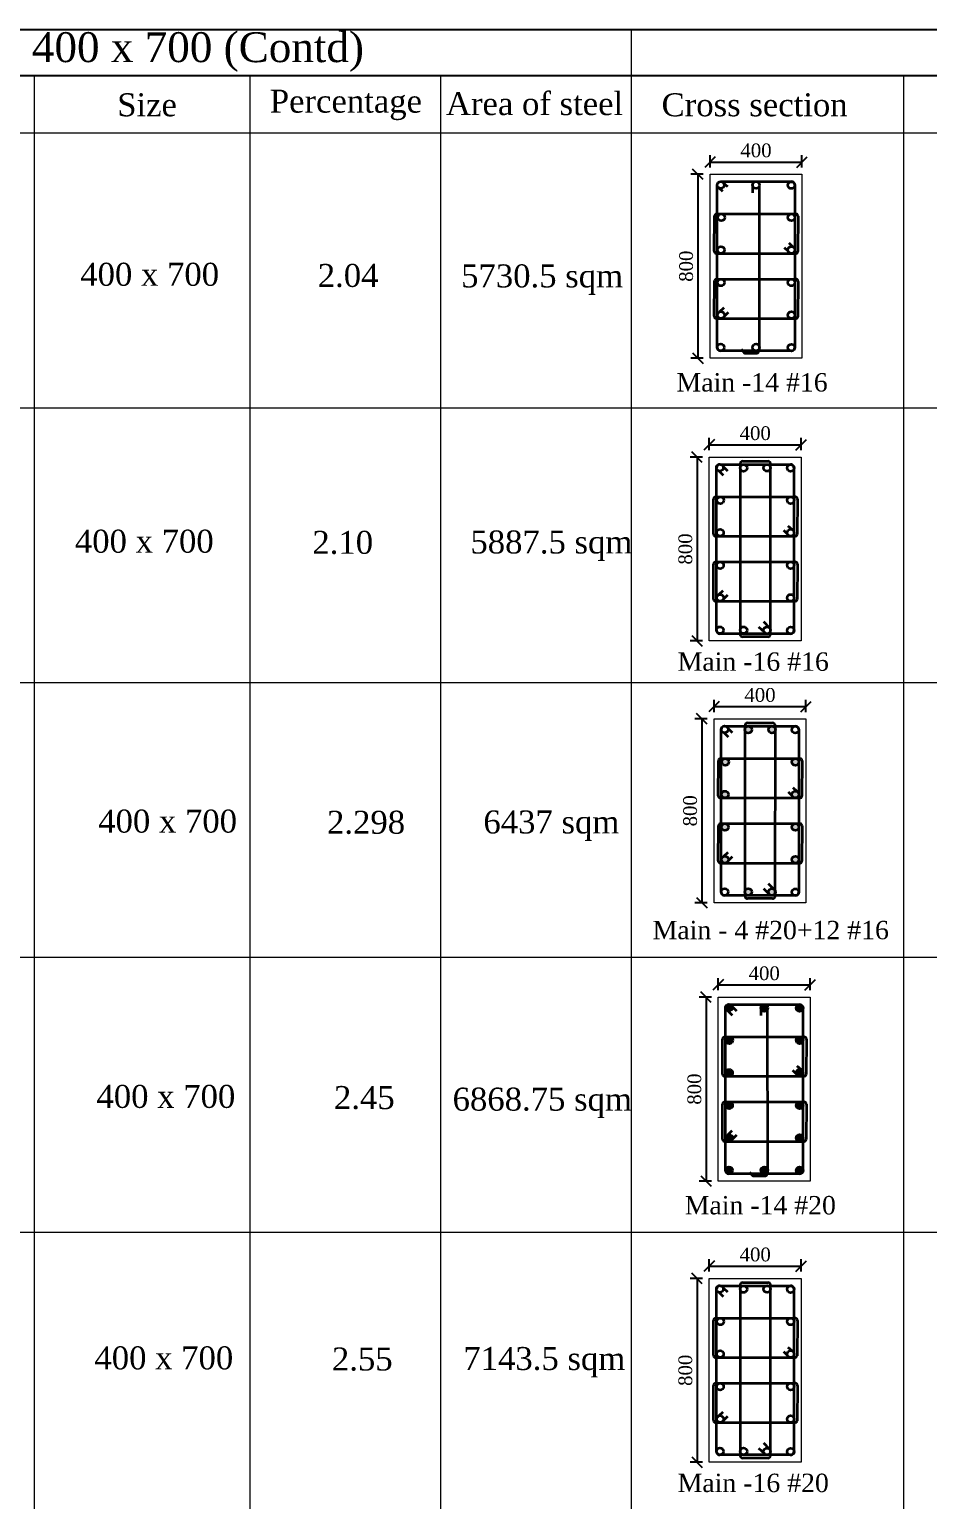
# Model space of a CAD drawing. Header units: millimetres. Extents: x -111267 to 10003021, y -40114 to 2142304.
# Drawn here: x 4428011 to 4447556, y 2110307 to 2142304 of the extents above; entities that cross this region are included whole.
import ezdxf

# ---------------------------------------------------------------- set-up
doc = ezdxf.new("R2010")
doc.units = ezdxf.units.MM
doc.header["$PDMODE"] = 2
doc.linetypes.add('DASHED2', pattern=[0.375, 0.25, -0.125])
doc.layers.add('5a.Hatch-TR-0', color=8, linetype='Continuous')
doc.layers.add('9.Title', color=7, linetype='Continuous')
for name, color, linetype, lineweight in [('6.Dim', 8, 'Continuous', 9), ('object line', 23, 'Continuous', 13), ('reinmt', 241, 'Continuous', 40), ('S-Beam', 4, 'DASHED2', 15), ('S-Dim', 8, 'Continuous', 5)]:
    doc.layers.add(name, color=color, linetype=linetype, lineweight=lineweight)
doc.styles.add('DRIQsmall', font='times.ttf', dxfattribs={"height": 0.2})
doc.styles.add('Times new roman', font='times.ttf', dxfattribs={"height": 300})
doc.dimstyles.new('Scale 20', dxfattribs={"dimscale": 0, "dimtxt": 250, "dimasz": 230, "dimexe": 150, "dimexo": 150, "dimgap": 100, "dimtad": 1, "dimtoh": 1, "dimdec": 0, "dimlfac": 0.2, "dimzin": 0, "dimdsep": 46, "dimtxsty": 'Times new roman', "dimblk": 'OBLIQUE', "dimcen": 0.09, "dimclrd": 256, "dimclrt": 3, "dimadec": 0, "dimazin": 0, "dimtfac": 1, "dimtdec": 0, "dimtofl": 0, "dimtmove": 0, "dimatfit": 3, "dimfxl": 150, "dimfxlon": 1, "dimtolj": 1, "dimtzin": 0, "dimarcsym": 0})

# ---------------------------------------------------------------- blocks, each defined once
blk = doc.blocks.new('_Oblique')
at = {"color": 0, "linetype": 'ByBlock', "lineweight": -2}
blk.add_line((-0.5, -0.5), (0.5, 0.5), dxfattribs=at)
blk = doc.blocks.new('*D774')
at = {"layer": 'Defpoints', "color": 0, "ltscale": 6, "transparency": 16777216}
for p in [(4445001, 2121508), (4443001, 2121241), (4445001, 2121241)]:
    blk.add_point(p, dxfattribs=at)
at = {"layer": 'S-Dim', "color": 0, "lineweight": -2, "ltscale": 6, "transparency": 16777216}
for p, q in [((4443001, 2121391), (4443001, 2121658)), ((4445001, 2121391), (4445001, 2121658))]:
    blk.add_line(p, q, dxfattribs=at)
at = {"layer": 'S-Dim', "lineweight": -2, "ltscale": 6, "transparency": 16777216}
blk.add_line((4443001, 2121508), (4445001, 2121508), dxfattribs=at)
at = {"layer": 'S-Dim', "lineweight": -2, "ltscale": 6, "transparency": 16777216, "xscale": 230, "yscale": 230, "zscale": 230, "rotation": 180}
blk.add_blockref('_Oblique', (4443001, 2121508), dxfattribs=at)
at = {"layer": 'S-Dim', "lineweight": -2, "ltscale": 6, "transparency": 16777216, "xscale": 230, "yscale": 230, "zscale": 230}
blk.add_blockref('_Oblique', (4445001, 2121508), dxfattribs=at)
at = {"layer": 'S-Dim', "color": 3, "ltscale": 6, "transparency": 16777216, "insert": (4444001, 2121760), "char_height": 300, "attachment_point": 5, "style": 'Times new roman'}
blk.add_mtext('\\A1;400', dxfattribs=at)
blk = doc.blocks.new('*D775')
at = {"layer": 'Defpoints', "color": 0, "ltscale": 6, "transparency": 16777216}
for p in [(4443001, 2121241), (4442735, 2117241), (4443001, 2117241)]:
    blk.add_point(p, dxfattribs=at)
at = {"layer": 'S-Dim', "color": 0, "lineweight": -2, "ltscale": 6, "transparency": 16777216}
for p, q in [((4442851, 2121241), (4442585, 2121241)), ((4442851, 2117241), (4442585, 2117241))]:
    blk.add_line(p, q, dxfattribs=at)
at = {"layer": 'S-Dim', "lineweight": -2, "ltscale": 6, "transparency": 16777216}
blk.add_line((4442735, 2121241), (4442735, 2117241), dxfattribs=at)
at = {"layer": 'S-Dim', "lineweight": -2, "ltscale": 6, "transparency": 16777216, "xscale": 230, "yscale": 230, "zscale": 230}
for p, rotation in [((4442735, 2121241), 90), ((4442735, 2117241), 270)]:
    blk.add_blockref('_Oblique', p, dxfattribs=dict(at, rotation=rotation))
at = {"layer": 'S-Dim', "color": 3, "ltscale": 6, "transparency": 16777216, "insert": (4442482, 2119241), "char_height": 300, "attachment_point": 5, "rotation": 90, "style": 'Times new roman'}
blk.add_mtext('\\A1;800', dxfattribs=at)
blk = doc.blocks.new('*D776')
at = {"layer": 'Defpoints', "color": 0, "ltscale": 6, "transparency": 16777216}
for p in [(4445001, 2121508), (4443001, 2121241), (4445001, 2121241)]:
    blk.add_point(p, dxfattribs=at)
at = {"layer": 'S-Dim', "color": 0, "lineweight": -2, "ltscale": 6, "transparency": 16777216}
for p, q in [((4443001, 2121391), (4443001, 2121658)), ((4445001, 2121391), (4445001, 2121658))]:
    blk.add_line(p, q, dxfattribs=at)
at = {"layer": 'S-Dim', "lineweight": -2, "ltscale": 6, "transparency": 16777216}
blk.add_line((4443001, 2121508), (4445001, 2121508), dxfattribs=at)
at = {"layer": 'S-Dim', "lineweight": -2, "ltscale": 6, "transparency": 16777216, "xscale": 230, "yscale": 230, "zscale": 230, "rotation": 180}
blk.add_blockref('_Oblique', (4443001, 2121508), dxfattribs=at)
at = {"layer": 'S-Dim', "lineweight": -2, "ltscale": 6, "transparency": 16777216, "xscale": 230, "yscale": 230, "zscale": 230}
blk.add_blockref('_Oblique', (4445001, 2121508), dxfattribs=at)
at = {"layer": 'S-Dim', "color": 3, "ltscale": 6, "transparency": 16777216, "insert": (4444001, 2121760), "char_height": 300, "attachment_point": 5, "style": 'Times new roman'}
blk.add_mtext('\\A1;400', dxfattribs=at)
blk = doc.blocks.new('*D796')
at = {"layer": 'Defpoints', "color": 0, "ltscale": 6, "transparency": 16777216}
for p in [(4442805, 2115121), (4442539, 2111121), (4442805, 2111121)]:
    blk.add_point(p, dxfattribs=at)
at = {"layer": 'S-Dim', "color": 0, "lineweight": -2, "ltscale": 6, "transparency": 16777216}
for p, q in [((4442655, 2115121), (4442389, 2115121)), ((4442655, 2111121), (4442389, 2111121))]:
    blk.add_line(p, q, dxfattribs=at)
at = {"layer": 'S-Dim', "lineweight": -2, "ltscale": 6, "transparency": 16777216}
blk.add_line((4442539, 2115121), (4442539, 2111121), dxfattribs=at)
at = {"layer": 'S-Dim', "lineweight": -2, "ltscale": 6, "transparency": 16777216, "xscale": 230, "yscale": 230, "zscale": 230}
for p, rotation in [((4442539, 2115121), 90), ((4442539, 2111121), 270)]:
    blk.add_blockref('_Oblique', p, dxfattribs=dict(at, rotation=rotation))
at = {"layer": 'S-Dim', "color": 3, "ltscale": 6, "transparency": 16777216, "insert": (4442286, 2113121), "char_height": 300, "attachment_point": 5, "rotation": 90, "style": 'Times new roman'}
blk.add_mtext('\\A1;800', dxfattribs=at)
blk = doc.blocks.new('*D797')
at = {"layer": 'Defpoints', "color": 0, "ltscale": 6, "transparency": 16777216}
for p in [(4444805, 2115388), (4442805, 2115121), (4444805, 2115121)]:
    blk.add_point(p, dxfattribs=at)
at = {"layer": 'S-Dim', "color": 0, "lineweight": -2, "ltscale": 6, "transparency": 16777216}
for p, q in [((4442805, 2115271), (4442805, 2115538)), ((4444805, 2115271), (4444805, 2115538))]:
    blk.add_line(p, q, dxfattribs=at)
at = {"layer": 'S-Dim', "lineweight": -2, "ltscale": 6, "transparency": 16777216}
blk.add_line((4442805, 2115388), (4444805, 2115388), dxfattribs=at)
at = {"layer": 'S-Dim', "lineweight": -2, "ltscale": 6, "transparency": 16777216, "xscale": 230, "yscale": 230, "zscale": 230, "rotation": 180}
blk.add_blockref('_Oblique', (4442805, 2115388), dxfattribs=at)
at = {"layer": 'S-Dim', "lineweight": -2, "ltscale": 6, "transparency": 16777216, "xscale": 230, "yscale": 230, "zscale": 230}
blk.add_blockref('_Oblique', (4444805, 2115388), dxfattribs=at)
at = {"layer": 'S-Dim', "color": 3, "ltscale": 6, "transparency": 16777216, "insert": (4443805, 2115640), "char_height": 300, "attachment_point": 5, "style": 'Times new roman'}
blk.add_mtext('\\A1;400', dxfattribs=at)
blk = doc.blocks.new('*D827')
at = {"layer": 'Defpoints', "color": 0, "ltscale": 6, "transparency": 16777216}
for p in [(4442805, 2132995), (4442539, 2128995), (4442805, 2128995)]:
    blk.add_point(p, dxfattribs=at)
at = {"layer": 'S-Dim', "color": 0, "lineweight": -2, "ltscale": 6, "transparency": 16777216}
for p, q in [((4442655, 2132995), (4442389, 2132995)), ((4442655, 2128995), (4442389, 2128995))]:
    blk.add_line(p, q, dxfattribs=at)
at = {"layer": 'S-Dim', "lineweight": -2, "ltscale": 6, "transparency": 16777216}
blk.add_line((4442539, 2132995), (4442539, 2128995), dxfattribs=at)
at = {"layer": 'S-Dim', "lineweight": -2, "ltscale": 6, "transparency": 16777216, "xscale": 230, "yscale": 230, "zscale": 230}
for p, rotation in [((4442539, 2132995), 90), ((4442539, 2128995), 270)]:
    blk.add_blockref('_Oblique', p, dxfattribs=dict(at, rotation=rotation))
at = {"layer": 'S-Dim', "color": 3, "ltscale": 6, "transparency": 16777216, "insert": (4442286, 2130995), "char_height": 300, "attachment_point": 5, "rotation": 90, "style": 'Times new roman'}
blk.add_mtext('\\A1;800', dxfattribs=at)
blk = doc.blocks.new('*D828')
at = {"layer": 'Defpoints', "color": 0, "ltscale": 6, "transparency": 16777216}
for p in [(4444805, 2133262), (4442805, 2132995), (4444805, 2132995)]:
    blk.add_point(p, dxfattribs=at)
at = {"layer": 'S-Dim', "color": 0, "lineweight": -2, "ltscale": 6, "transparency": 16777216}
for p, q in [((4442805, 2133145), (4442805, 2133412)), ((4444805, 2133145), (4444805, 2133412))]:
    blk.add_line(p, q, dxfattribs=at)
at = {"layer": 'S-Dim', "lineweight": -2, "ltscale": 6, "transparency": 16777216}
blk.add_line((4442805, 2133262), (4444805, 2133262), dxfattribs=at)
at = {"layer": 'S-Dim', "lineweight": -2, "ltscale": 6, "transparency": 16777216, "xscale": 230, "yscale": 230, "zscale": 230, "rotation": 180}
blk.add_blockref('_Oblique', (4442805, 2133262), dxfattribs=at)
at = {"layer": 'S-Dim', "lineweight": -2, "ltscale": 6, "transparency": 16777216, "xscale": 230, "yscale": 230, "zscale": 230}
blk.add_blockref('_Oblique', (4444805, 2133262), dxfattribs=at)
at = {"layer": 'S-Dim', "color": 3, "ltscale": 6, "transparency": 16777216, "insert": (4443805, 2133514), "char_height": 300, "attachment_point": 5, "style": 'Times new roman'}
blk.add_mtext('\\A1;400', dxfattribs=at)
blk = doc.blocks.new('*D857')
at = {"layer": 'Defpoints', "color": 0, "ltscale": 6, "transparency": 16777216}
for p in [(4444822, 2139417), (4442822, 2139150), (4444822, 2139150)]:
    blk.add_point(p, dxfattribs=at)
at = {"layer": 'S-Dim', "color": 0, "lineweight": -2, "ltscale": 6, "transparency": 16777216}
for p, q in [((4442822, 2139300), (4442822, 2139567)), ((4444822, 2139300), (4444822, 2139567))]:
    blk.add_line(p, q, dxfattribs=at)
at = {"layer": 'S-Dim', "lineweight": -2, "ltscale": 6, "transparency": 16777216}
blk.add_line((4442822, 2139417), (4444822, 2139417), dxfattribs=at)
at = {"layer": 'S-Dim', "lineweight": -2, "ltscale": 6, "transparency": 16777216, "xscale": 230, "yscale": 230, "zscale": 230, "rotation": 180}
blk.add_blockref('_Oblique', (4442822, 2139417), dxfattribs=at)
at = {"layer": 'S-Dim', "lineweight": -2, "ltscale": 6, "transparency": 16777216, "xscale": 230, "yscale": 230, "zscale": 230}
blk.add_blockref('_Oblique', (4444822, 2139417), dxfattribs=at)
at = {"layer": 'S-Dim', "color": 3, "ltscale": 6, "transparency": 16777216, "insert": (4443822, 2139669), "char_height": 300, "attachment_point": 5, "style": 'Times new roman'}
blk.add_mtext('\\A1;400', dxfattribs=at)
blk = doc.blocks.new('*D858')
at = {"layer": 'Defpoints', "color": 0, "ltscale": 6, "transparency": 16777216}
for p in [(4442822, 2139150), (4442555, 2135150), (4442822, 2135150)]:
    blk.add_point(p, dxfattribs=at)
at = {"layer": 'S-Dim', "color": 0, "lineweight": -2, "ltscale": 6, "transparency": 16777216}
for p, q in [((4442672, 2139150), (4442405, 2139150)), ((4442672, 2135150), (4442405, 2135150))]:
    blk.add_line(p, q, dxfattribs=at)
at = {"layer": 'S-Dim', "lineweight": -2, "ltscale": 6, "transparency": 16777216}
blk.add_line((4442555, 2139150), (4442555, 2135150), dxfattribs=at)
at = {"layer": 'S-Dim', "lineweight": -2, "ltscale": 6, "transparency": 16777216, "xscale": 230, "yscale": 230, "zscale": 230}
for p, rotation in [((4442555, 2139150), 90), ((4442555, 2135150), 270)]:
    blk.add_blockref('_Oblique', p, dxfattribs=dict(at, rotation=rotation))
at = {"layer": 'S-Dim', "color": 3, "ltscale": 6, "transparency": 16777216, "insert": (4442303, 2137150), "char_height": 300, "attachment_point": 5, "rotation": 90, "style": 'Times new roman'}
blk.add_mtext('\\A1;800', dxfattribs=at)
blk = doc.blocks.new('*D859')
at = {"layer": 'Defpoints', "color": 0, "ltscale": 6, "transparency": 16777216}
for p in [(4444822, 2139417), (4442822, 2139150), (4444822, 2139150)]:
    blk.add_point(p, dxfattribs=at)
at = {"layer": 'S-Dim', "color": 0, "lineweight": -2, "ltscale": 6, "transparency": 16777216}
for p, q in [((4442822, 2139300), (4442822, 2139567)), ((4444822, 2139300), (4444822, 2139567))]:
    blk.add_line(p, q, dxfattribs=at)
at = {"layer": 'S-Dim', "lineweight": -2, "ltscale": 6, "transparency": 16777216}
blk.add_line((4442822, 2139417), (4444822, 2139417), dxfattribs=at)
at = {"layer": 'S-Dim', "lineweight": -2, "ltscale": 6, "transparency": 16777216, "xscale": 230, "yscale": 230, "zscale": 230, "rotation": 180}
blk.add_blockref('_Oblique', (4442822, 2139417), dxfattribs=at)
at = {"layer": 'S-Dim', "lineweight": -2, "ltscale": 6, "transparency": 16777216, "xscale": 230, "yscale": 230, "zscale": 230}
blk.add_blockref('_Oblique', (4444822, 2139417), dxfattribs=at)
at = {"layer": 'S-Dim', "color": 3, "ltscale": 6, "transparency": 16777216, "insert": (4443822, 2139669), "char_height": 300, "attachment_point": 5, "style": 'Times new roman'}
blk.add_mtext('\\A1;400', dxfattribs=at)
blk = doc.blocks.new('*D860')
at = {"layer": 'Defpoints', "color": 0, "ltscale": 6, "transparency": 16777216}
for p in [(4442909, 2127298), (4442642, 2123298), (4442909, 2123298)]:
    blk.add_point(p, dxfattribs=at)
at = {"layer": 'S-Dim', "color": 0, "lineweight": -2, "ltscale": 6, "transparency": 16777216}
for p, q in [((4442759, 2127298), (4442492, 2127298)), ((4442759, 2123298), (4442492, 2123298))]:
    blk.add_line(p, q, dxfattribs=at)
at = {"layer": 'S-Dim', "lineweight": -2, "ltscale": 6, "transparency": 16777216}
blk.add_line((4442642, 2127298), (4442642, 2123298), dxfattribs=at)
at = {"layer": 'S-Dim', "lineweight": -2, "ltscale": 6, "transparency": 16777216, "xscale": 230, "yscale": 230, "zscale": 230}
for p, rotation in [((4442642, 2127298), 90), ((4442642, 2123298), 270)]:
    blk.add_blockref('_Oblique', p, dxfattribs=dict(at, rotation=rotation))
at = {"layer": 'S-Dim', "color": 3, "ltscale": 6, "transparency": 16777216, "insert": (4442390, 2125298), "char_height": 300, "attachment_point": 5, "rotation": 90, "style": 'Times new roman'}
blk.add_mtext('\\A1;800', dxfattribs=at)
blk = doc.blocks.new('*D861')
at = {"layer": 'Defpoints', "color": 0, "ltscale": 6, "transparency": 16777216}
for p in [(4444909, 2127565), (4442909, 2127298), (4444909, 2127298)]:
    blk.add_point(p, dxfattribs=at)
at = {"layer": 'S-Dim', "color": 0, "lineweight": -2, "ltscale": 6, "transparency": 16777216}
for p, q in [((4442909, 2127448), (4442909, 2127715)), ((4444909, 2127448), (4444909, 2127715))]:
    blk.add_line(p, q, dxfattribs=at)
at = {"layer": 'S-Dim', "lineweight": -2, "ltscale": 6, "transparency": 16777216}
blk.add_line((4442909, 2127565), (4444909, 2127565), dxfattribs=at)
at = {"layer": 'S-Dim', "lineweight": -2, "ltscale": 6, "transparency": 16777216, "xscale": 230, "yscale": 230, "zscale": 230, "rotation": 180}
blk.add_blockref('_Oblique', (4442909, 2127565), dxfattribs=at)
at = {"layer": 'S-Dim', "lineweight": -2, "ltscale": 6, "transparency": 16777216, "xscale": 230, "yscale": 230, "zscale": 230}
blk.add_blockref('_Oblique', (4444909, 2127565), dxfattribs=at)
at = {"layer": 'S-Dim', "color": 3, "ltscale": 6, "transparency": 16777216, "insert": (4443909, 2127817), "char_height": 300, "attachment_point": 5, "style": 'Times new roman'}
blk.add_mtext('\\A1;400', dxfattribs=at)

msp = doc.modelspace()

# ---------------------------------------------------------------- hatches: boundary and pattern name
at = {"layer": '5a.Hatch-TR-0', "linetype": 'Continuous'}
h = msp.add_hatch(color=8, dxfattribs=at)
h.dxf.hatch_style = 1
edge = h.paths.add_edge_path()
edge.add_arc((4443145.6, 2124235.8), 75.5, 0, 360)
edge = h.paths.add_edge_path()
edge.add_arc((4444679.7, 2124235.8), 75.5, 0, 360)
edge = h.paths.add_edge_path()
edge.add_arc((4444679.7, 2124944), 75.5, 0, 360)
edge = h.paths.add_edge_path()
edge.add_arc((4443145.6, 2124944), 75.5, 0, 360)
edge = h.paths.add_edge_path()
edge.add_arc((4443145.6, 2125652.3), 75.5, 0, 360)
edge = h.paths.add_edge_path()
edge.add_arc((4443152.1, 2126360.5), 75.5, 0, 360)
edge = h.paths.add_edge_path()
edge.add_arc((4444679.7, 2126360.5), 75.5, 0, 360)
edge = h.paths.add_edge_path()
edge.add_arc((4444167.6, 2127065.5), 75.5, 0, 360)
edge = h.paths.add_edge_path()
edge.add_arc((4443654.5, 2127063.7), 75.5, 0, 360)
edge = h.paths.add_edge_path()
edge.add_arc((4444167.6, 2123530.9), 75.5, 0, 360)
edge = h.paths.add_edge_path()
edge.add_arc((4443654.5, 2123532.7), 75.5, 0, 360)
edge = h.paths.add_edge_path()
edge.add_arc((4444679.7, 2125652.3), 75.5, 0, 360)
at = {"layer": '6.Dim', "linetype": 'Continuous'}
h = msp.add_hatch(color=8, dxfattribs=at)
h.dxf.hatch_style = 1
edge = h.paths.add_edge_path()
edge.add_arc((4443230.7, 2121011.7), 75.5, -180, 180, ccw=False)
h = msp.add_hatch(color=8, dxfattribs=at)
h.dxf.hatch_style = 1
edge = h.paths.add_edge_path()
edge.add_arc((4444001.3, 2121008.4), 75.5, -180, 180, ccw=False)
h = msp.add_hatch(color=8, dxfattribs=at)
h.dxf.hatch_style = 1
edge = h.paths.add_edge_path()
edge.add_arc((4444769.3, 2121005), 75.5, -180, 180, ccw=False)
h = msp.add_hatch(color=8, dxfattribs=at)
h.dxf.hatch_style = 1
edge = h.paths.add_edge_path()
edge.add_arc((4443244.2, 2120303.4), 75.5, 0, 360)
h = msp.add_hatch(color=8, dxfattribs=at)
h.dxf.hatch_style = 1
edge = h.paths.add_edge_path()
edge.add_arc((4443244.2, 2120303.4), 75.5, 0, 360)
h = msp.add_hatch(color=8, dxfattribs=at)
h.dxf.hatch_style = 1
edge = h.paths.add_edge_path()
edge.add_arc((4444771.8, 2120303.4), 75.5, 0, 360)
h = msp.add_hatch(color=8, dxfattribs=at)
h.dxf.hatch_style = 1
edge = h.paths.add_edge_path()
edge.add_arc((4444771.8, 2120303.4), 75.5, 0, 360)
h = msp.add_hatch(color=8, dxfattribs=at)
h.dxf.hatch_style = 1
edge = h.paths.add_edge_path()
edge.add_arc((4443237.7, 2119595.2), 75.5, 0, 360)
h = msp.add_hatch(color=8, dxfattribs=at)
h.dxf.hatch_style = 1
edge = h.paths.add_edge_path()
edge.add_arc((4443237.7, 2119595.2), 75.5, 0, 360)
h = msp.add_hatch(color=8, dxfattribs=at)
h.dxf.hatch_style = 1
edge = h.paths.add_edge_path()
edge.add_arc((4444771.8, 2119595.2), 75.5, 0, 360)
h = msp.add_hatch(color=8, dxfattribs=at)
h.dxf.hatch_style = 1
edge = h.paths.add_edge_path()
edge.add_arc((4444771.8, 2119595.2), 75.5, 0, 360)
h = msp.add_hatch(color=8, dxfattribs=at)
h.dxf.hatch_style = 1
edge = h.paths.add_edge_path()
edge.add_arc((4443237.7, 2118886.9), 75.5, 0, 360)
h = msp.add_hatch(color=8, dxfattribs=at)
h.dxf.hatch_style = 1
edge = h.paths.add_edge_path()
edge.add_arc((4443237.7, 2118886.9), 75.5, 0, 360)
h = msp.add_hatch(color=8, dxfattribs=at)
h.dxf.hatch_style = 1
edge = h.paths.add_edge_path()
edge.add_arc((4444771.8, 2118886.9), 75.5, 0, 360)
h = msp.add_hatch(color=8, dxfattribs=at)
h.dxf.hatch_style = 1
edge = h.paths.add_edge_path()
edge.add_arc((4444771.8, 2118886.9), 75.5, 0, 360)
h = msp.add_hatch(color=8, dxfattribs=at)
h.dxf.hatch_style = 1
edge = h.paths.add_edge_path()
edge.add_arc((4443237.7, 2118178.7), 75.5, 0, 360)
h = msp.add_hatch(color=8, dxfattribs=at)
h.dxf.hatch_style = 1
edge = h.paths.add_edge_path()
edge.add_arc((4443237.7, 2118178.7), 75.5, 0, 360)
h = msp.add_hatch(color=8, dxfattribs=at)
h.dxf.hatch_style = 1
edge = h.paths.add_edge_path()
edge.add_arc((4444771.8, 2118178.7), 75.5, 0, 360)
h = msp.add_hatch(color=8, dxfattribs=at)
h.dxf.hatch_style = 1
edge = h.paths.add_edge_path()
edge.add_arc((4444771.8, 2118178.7), 75.5, 0, 360)
h = msp.add_hatch(color=8, dxfattribs=at)
h.dxf.hatch_style = 1
edge = h.paths.add_edge_path()
edge.add_arc((4443232.4, 2117475.7), 75.5, -180, 180, ccw=False)
h = msp.add_hatch(color=8, dxfattribs=at)
h.dxf.hatch_style = 1
edge = h.paths.add_edge_path()
edge.add_arc((4444001.3, 2117473.8), 75.5, -180, 180, ccw=False)
h = msp.add_hatch(color=8, dxfattribs=at)
h.dxf.hatch_style = 1
edge = h.paths.add_edge_path()
edge.add_arc((4444771.8, 2117470.5), 75.5, -180, 180, ccw=False)

# ---------------------------------------------------------------- linework, layer by layer
at = {"layer": '9.Title'}
for p, q in [((4403280.1, 2142303.8, -198769.9), (4497836.1, 2142303.8, -198769.9)), ((4403280.1, 2141303.8, -198769.9), (4497836.1, 2141303.8, -198769.9))]:
    msp.add_line(p, q, dxfattribs=at)
at = {"layer": 'object line', "elevation": 198769.9}
for points in [[(4442822.1, 2139149.9), (4444822.1, 2139149.9), (4444822.1, 2135149.9), (4442822.1, 2135149.9)], [(4442822.1, 2139149.9), (4444822.1, 2139149.9), (4444822.1, 2135149.9), (4442822.1, 2135149.9)], [(4442805.4, 2132994.9), (4444805.4, 2132994.9), (4444805.4, 2128994.9), (4442805.4, 2128994.9)], [(4442909.1, 2127298.2), (4444909.1, 2127298.2), (4444909.1, 2123298.2), (4442909.1, 2123298.2)], [(4443001.3, 2121241.1), (4445001.3, 2121241.1), (4445001.3, 2117241.1), (4443001.3, 2117241.1)], [(4443001.3, 2121241.1), (4445001.3, 2121241.1), (4445001.3, 2117241.1), (4443001.3, 2117241.1)], [(4442805.4, 2115121), (4444805.4, 2115121), (4444805.4, 2111121), (4442805.4, 2111121)]]:
    msp.add_lwpolyline(points, close=True, dxfattribs=at)
at = {"layer": 'reinmt', "linetype": 'Continuous', "lineweight": 35}
for p, q in [((4443051.6, 2138991.8, 198769.9), (4444592.7, 2138991.8, 198769.9)), ((4443051.6, 2138991.8, 198769.9), (4444592.7, 2138991.8, 198769.9)), ((4443111.1, 2138967.6, 198769.9), (4443199.4, 2138884.6, 198769.9)), ((4442980.2, 2135379.2, 198769.9), (4442980.2, 2138920.4, 198769.9)), ((4442980.2, 2135379.2, 198769.9), (4442980.2, 2138920.4, 198769.9)), ((4443002.4, 2138862.8, 198769.9), (4443090.7, 2138779.7, 198769.9)), ((4443746.7, 2138921.1, 198769.9), (4443746.3, 2138749.8, 198769.9)), ((4443746.7, 2138921.1, 198769.9), (4443746.3, 2138749.8, 198769.9)), ((4444664.1, 2138920.4, 198769.9), (4444664.1, 2135379.2, 198769.9)), ((4444664.1, 2138920.4, 198769.9), (4444664.1, 2135379.2, 198769.9)), ((4442911.2, 2137478.6, 198769.9), (4442916.4, 2138237.5, 198769.9)), ((4442911.2, 2137478.6, 198769.9), (4442916.4, 2138237.5, 198769.9)), ((4442966.4, 2138287.5, 198769.9), (4444689, 2138287.5, 198769.9)), ((4442966.4, 2138287.5, 198769.9), (4444689, 2138287.5, 198769.9)), ((4444739, 2138237.3, 198769.9), (4444733.7, 2137468.1, 198769.9)), ((4442961.2, 2137428.4, 198769.9), (4444683.8, 2137428.4, 198769.9)), ((4442961.2, 2137428.4, 198769.9), (4444693.7, 2137428.4, 198769.9)), ((4444434.6, 2137560.5, 198769.9), (4444522.7, 2137474.2, 198769.9)), ((4444534.3, 2137657.1, 198769.9), (4444622.7, 2137574.1, 198769.9)), ((4442911.2, 2136062.1, 198769.9), (4442916.4, 2136821, 198769.9)), ((4442911.2, 2136062.1, 198769.9), (4442916.4, 2136821, 198769.9)), ((4442966.4, 2136871, 198769.9), (4444689, 2136871, 198769.9)), ((4442966.4, 2136871, 198769.9), (4444689, 2136871, 198769.9)), ((4444739, 2136820.8, 198769.9), (4444733.7, 2136051.7, 198769.9)), ((4443118.7, 2136241, 198769.9), (4443030.3, 2136158.1, 198769.9)), ((4443218.4, 2136144.3, 198769.9), (4443130.2, 2136058.1, 198769.9)), ((4442961.2, 2136011.9, 198769.9), (4444683.8, 2136011.9, 198769.9)), ((4442961.2, 2136011.9, 198769.9), (4444693.7, 2136011.9, 198769.9)), ((4444592.7, 2135307.9, 198769.9), (4443051.6, 2135307.9, 198769.9)), ((4444592.7, 2135307.9, 198769.9), (4443051.6, 2135307.9, 198769.9)), ((4443535.2, 2132905.7, 198769.9), (4444078.9, 2132905.7, 198769.9)), ((4442963.4, 2129224.3, 198769.9), (4442963.4, 2132765.5, 198769.9)), ((4443022, 2132689.2, 198769.9), (4443110.2, 2132602.9, 198769.9)), ((4443034.8, 2132836.9, 198769.9), (4444576, 2132836.9, 198769.9)), ((4443113.3, 2132782.4, 198769.9), (4443201.6, 2132699.4, 198769.9)), ((4443475.2, 2132845.7, 198769.9), (4443475.5, 2129144.1, 198769.9)), ((4444137.7, 2129144.1, 198769.9), (4444138.9, 2132845.7, 198769.9)), ((4444647.3, 2132765.5, 198769.9), (4444647.3, 2129224.3, 198769.9)), ((4442894.5, 2131323.7, 198769.9), (4442899.7, 2132082.6, 198769.9)), ((4442894.5, 2131323.7, 198769.9), (4442899.7, 2132082.6, 198769.9)), ((4442949.7, 2132132.6, 198769.9), (4444672.2, 2132132.6, 198769.9)), ((4444722.2, 2132082.4, 198769.9), (4444717, 2131313.2, 198769.9)), ((4444417.8, 2131405.6, 198769.9), (4444506, 2131319.3, 198769.9)), ((4444517.6, 2131502.2, 198769.9), (4444605.9, 2131419.2, 198769.9)), ((4442944.5, 2131273.5, 198769.9), (4444677, 2131273.5, 198769.9)), ((4442894.5, 2129907.2, 198769.9), (4442899.7, 2130666.1, 198769.9)), ((4442894.5, 2129907.2, 198769.9), (4442899.7, 2130666.1, 198769.9)), ((4442949.7, 2130716.1, 198769.9), (4444672.2, 2130716.1, 198769.9)), ((4442949.7, 2130716.1, 198769.9), (4444672.2, 2130716.1, 198769.9)), ((4444722.2, 2130665.9, 198769.9), (4444717, 2129896.7, 198769.9)), ((4443102, 2130086.1, 198769.9), (4443013.6, 2130003.2, 198769.9)), ((4442944.5, 2129857, 198769.9), (4444667.1, 2129857, 198769.9)), ((4442944.5, 2129857, 198769.9), (4444677, 2129857, 198769.9)), ((4443201.7, 2129989.4, 198769.9), (4443113.5, 2129903.2, 198769.9)), ((4443982.8, 2129414.4, 198769.9), (4444108.3, 2129288.7, 198769.9)), ((4444576, 2129152.9, 198769.9), (4443034.8, 2129152.9, 198769.9)), ((4444077.7, 2129084.1, 198769.9), (4443535.5, 2129084.1, 198769.9)), ((4443878.9, 2129304.2, 198769.9), (4444003.6, 2129182.2, 198769.9)), ((4443138.6, 2127140.1, 198769.9), (4444679.7, 2127140.1, 198769.9)), ((4443579, 2127149, 198769.9), (4443579.2, 2123447.4, 198769.9)), ((4443639, 2127209, 198769.9), (4444182.7, 2127209, 198769.9)), ((4444241.5, 2123447.3, 198769.9), (4444242.7, 2127149, 198769.9)), ((4443067.2, 2123527.6, 198769.9), (4443067.2, 2127068.8, 198769.9)), ((4443125.8, 2126992.4, 198769.9), (4443213.9, 2126906.2, 198769.9)), ((4443217, 2127085.6, 198769.9), (4443305.3, 2127002.6, 198769.9)), ((4444751.1, 2127068.8, 198769.9), (4444751.1, 2123527.6, 198769.9)), ((4442998.2, 2125627, 198769.9), (4443003.4, 2126385.8, 198769.9)), ((4442998.2, 2125627, 198769.9), (4443003.4, 2126385.8, 198769.9)), ((4443053.4, 2126435.8, 198769.9), (4444776, 2126435.8, 198769.9)), ((4443053.4, 2126435.8, 198769.9), (4444776, 2126435.8, 198769.9)), ((4444826, 2126385.6, 198769.9), (4444820.7, 2125616.5, 198769.9)), ((4443048.2, 2125576.7, 198769.9), (4444770.8, 2125576.7, 198769.9)), ((4443048.2, 2125576.7, 198769.9), (4444780.7, 2125576.7, 198769.9)), ((4444521.6, 2125708.8, 198769.9), (4444609.7, 2125622.6, 198769.9)), ((4444621.3, 2125805.5, 198769.9), (4444709.7, 2125722.4, 198769.9)), ((4442998.2, 2124210.5, 198769.9), (4443003.4, 2124969.4, 198769.9)), ((4442998.2, 2124210.5, 198769.9), (4443003.4, 2124969.4, 198769.9)), ((4443053.4, 2125019.4, 198769.9), (4444776, 2125019.4, 198769.9)), ((4443053.4, 2125019.4, 198769.9), (4444776, 2125019.4, 198769.9)), ((4444826, 2124969.2, 198769.9), (4444820.7, 2124200, 198769.9)), ((4443205.7, 2124389.4, 198769.9), (4443117.3, 2124306.4, 198769.9)), ((4443305.4, 2124292.7, 198769.9), (4443217.2, 2124206.5, 198769.9)), ((4443048.2, 2124160.3, 198769.9), (4444770.8, 2124160.3, 198769.9)), ((4443048.2, 2124160.3, 198769.9), (4444780.7, 2124160.3, 198769.9)), ((4443982.6, 2123607.5, 198769.9), (4444107.3, 2123485.4, 198769.9)), ((4444086.5, 2123717.7, 198769.9), (4444212.1, 2123592, 198769.9)), ((4444679.7, 2123456.2, 198769.9), (4443138.6, 2123456.2, 198769.9)), ((4444181.5, 2123387.4, 198769.9), (4443639.2, 2123387.4, 198769.9)), ((4443230.7, 2121083, 198769.9), (4444771.8, 2121083, 198769.9)), ((4443230.7, 2121083, 198769.9), (4444771.8, 2121083, 198769.9)), ((4443159.3, 2117470.5, 198769.9), (4443159.3, 2121011.7, 198769.9)), ((4443159.3, 2117470.5, 198769.9), (4443159.3, 2121011.7, 198769.9)), ((4443217.9, 2120935.3, 198769.9), (4443306, 2120849, 198769.9)), ((4443217.9, 2120935.3, 198769.9), (4443306, 2120849, 198769.9)), ((4443309.1, 2121028.5, 198769.9), (4443397.5, 2120945.5, 198769.9)), ((4443309.1, 2121028.5, 198769.9), (4443397.5, 2120945.5, 198769.9)), ((4443925.8, 2121012.3, 198769.9), (4443925.4, 2120841, 198769.9)), ((4443925.8, 2121012.3, 198769.9), (4443925.4, 2120841, 198769.9)), ((4444843.2, 2121011.7, 198769.9), (4444843.2, 2117470.5, 198769.9)), ((4444843.2, 2121011.7, 198769.9), (4444843.2, 2117470.5, 198769.9)), ((4443090.4, 2119569.8, 198769.9), (4443095.5, 2120328.7, 198769.9)), ((4443090.4, 2119569.8, 198769.9), (4443095.5, 2120328.7, 198769.9)), ((4443145.5, 2120378.7, 198769.9), (4444868.1, 2120378.7, 198769.9)), ((4443145.5, 2120378.7, 198769.9), (4444868.1, 2120378.7, 198769.9)), ((4444918.1, 2120328.5, 198769.9), (4444912.9, 2119559.4, 198769.9)), ((4443140.4, 2119519.6, 198769.9), (4444862.9, 2119519.6, 198769.9)), ((4443140.4, 2119519.6, 198769.9), (4444872.9, 2119519.6, 198769.9)), ((4444613.7, 2119651.7, 198769.9), (4444701.8, 2119565.5, 198769.9)), ((4444713.5, 2119748.4, 198769.9), (4444801.8, 2119665.3, 198769.9)), ((4443090.4, 2118153.4, 198769.9), (4443095.5, 2118912.3, 198769.9)), ((4443090.4, 2118153.4, 198769.9), (4443095.5, 2118912.3, 198769.9)), ((4443145.5, 2118962.3, 198769.9), (4444868.1, 2118962.3, 198769.9)), ((4443145.5, 2118962.3, 198769.9), (4444868.1, 2118962.3, 198769.9)), ((4444918.1, 2118912, 198769.9), (4444912.9, 2118142.9, 198769.9)), ((4443297.9, 2118332.3, 198769.9), (4443209.5, 2118249.3, 198769.9)), ((4443397.5, 2118235.6, 198769.9), (4443309.3, 2118149.4, 198769.9)), ((4443140.4, 2118103.2, 198769.9), (4444862.9, 2118103.2, 198769.9)), ((4443140.4, 2118103.2, 198769.9), (4444872.9, 2118103.2, 198769.9)), ((4444771.8, 2117399.1, 198769.9), (4443230.7, 2117399.1, 198769.9)), ((4444771.8, 2117399.1, 198769.9), (4443230.7, 2117399.1, 198769.9)), ((4443475.2, 2114971.7, 198769.9), (4443475.5, 2111270.1, 198769.9)), ((4443535.2, 2115031.7, 198769.9), (4444078.9, 2115031.7, 198769.9)), ((4444137.7, 2111270.1, 198769.9), (4444138.9, 2114971.7, 198769.9)), ((4442963.4, 2111350.3, 198769.9), (4442963.4, 2114891.5, 198769.9)), ((4443022, 2114815.2, 198769.9), (4443110.2, 2114728.9, 198769.9)), ((4443034.8, 2114962.9, 198769.9), (4444576, 2114962.9, 198769.9)), ((4443113.3, 2114908.4, 198769.9), (4443201.6, 2114825.4, 198769.9)), ((4444647.3, 2114891.5, 198769.9), (4444647.3, 2111350.3, 198769.9)), ((4442894.5, 2113449.7, 198769.9), (4442899.7, 2114208.6, 198769.9)), ((4442894.5, 2113449.7, 198769.9), (4442899.7, 2114208.6, 198769.9)), ((4442949.7, 2114258.6, 198769.9), (4444672.2, 2114258.6, 198769.9)), ((4444722.2, 2114208.4, 198769.9), (4444717, 2113439.2, 198769.9)), ((4442944.5, 2113399.5, 198769.9), (4444677, 2113399.5, 198769.9)), ((4444417.8, 2113531.6, 198769.9), (4444506, 2113445.3, 198769.9)), ((4444517.6, 2113628.3, 198769.9), (4444605.9, 2113545.2, 198769.9)), ((4442894.5, 2112033.2, 198769.9), (4442899.7, 2112792.1, 198769.9)), ((4442894.5, 2112033.2, 198769.9), (4442899.7, 2112792.1, 198769.9)), ((4442949.7, 2112842.1, 198769.9), (4444672.2, 2112842.1, 198769.9)), ((4442949.7, 2112842.1, 198769.9), (4444672.2, 2112842.1, 198769.9)), ((4444722.2, 2112791.9, 198769.9), (4444717, 2112022.8, 198769.9)), ((4443102, 2112212.2, 198769.9), (4443013.6, 2112129.2, 198769.9)), ((4443201.7, 2112115.5, 198769.9), (4443113.5, 2112029.3, 198769.9)), ((4442944.5, 2111983, 198769.9), (4444667.1, 2111983, 198769.9)), ((4442944.5, 2111983, 198769.9), (4444677, 2111983, 198769.9)), ((4443982.8, 2111540.4, 198769.9), (4444108.3, 2111414.7, 198769.9)), ((4444576, 2111279, 198769.9), (4443034.8, 2111279, 198769.9)), ((4444077.7, 2111210.1, 198769.9), (4443535.5, 2111210.1, 198769.9)), ((4443878.9, 2111430.2, 198769.9), (4444003.6, 2111308.2, 198769.9))]:
    msp.add_line(p, q, dxfattribs=at)
at = {"layer": 'reinmt', "linetype": 'Continuous', "lineweight": 35, "elevation": 198769.9}
for points in [[(4443500.9, 2135342.6), (4443574.6, 2135261), (4443837.2, 2135261, 0.4142858), (4443897.2, 2135321.1), (4443896.3, 2138903)], [(4443680, 2117433.8), (4443753.8, 2117352.3), (4444016.3, 2117352.3, 0.4142858), (4444076.3, 2117412.3), (4444075.5, 2120994.2)]]:
    msp.add_lwpolyline(points, format="xyb", dxfattribs=at)
at = {"layer": 'reinmt', "linetype": 'Continuous', "lineweight": 35}
for centre in [(4443055.7, 2138916.3, 198769.9), (4443822.1, 2138917.1, 198769.9), (4443822.1, 2138917.1, 198769.9), (4444590.2, 2138913.8, 198769.9), (4444590.2, 2138913.8, 198769.9), (4443065.1, 2138212.2, 198769.9), (4443065.1, 2138212.2, 198769.9), (4444592.7, 2138212.2, 198769.9), (4444592.7, 2138212.2, 198769.9), (4443058.6, 2137503.9, 198769.9), (4443058.6, 2137503.9, 198769.9), (4444592.7, 2137503.9, 198769.9), (4444592.7, 2137503.9, 198769.9), (4443058.6, 2136795.7, 198769.9), (4443058.6, 2136795.7, 198769.9), (4444592.7, 2136795.7, 198769.9), (4444592.7, 2136795.7, 198769.9), (4443058.6, 2136087.5, 198769.9), (4443058.6, 2136087.5, 198769.9), (4444592.7, 2136087.5, 198769.9), (4444592.7, 2136087.5, 198769.9), (4443053.3, 2135384.5, 198769.9), (4443053.3, 2135384.5, 198769.9), (4443822.1, 2135382.6, 198769.9), (4443822.1, 2135382.6, 198769.9), (4444592.7, 2135379.2, 198769.9), (4444592.7, 2135379.2, 198769.9), (4443034.8, 2132765.5, 198769.9), (4443550.7, 2132760.5, 198769.9), (4444063.9, 2132762.2, 198769.9), (4444573.4, 2132758.9, 198769.9), (4443048.4, 2132057.3, 198769.9), (4444576, 2132057.3, 198769.9), (4443041.9, 2131349, 198769.9), (4444576, 2131349, 198769.9), (4443041.9, 2130640.8, 198769.9), (4444576, 2130640.8, 198769.9), (4443041.9, 2129932.5, 198769.9), (4444576, 2129932.5, 198769.9), (4443036.5, 2129229.6, 198769.9), (4443550.7, 2129229.4, 198769.9), (4444063.9, 2129227.6, 198769.9), (4444576, 2129224.3, 198769.9), (4443138.6, 2127068.8, 198769.9), (4443654.5, 2127063.7, 198769.9), (4444167.6, 2127065.5, 198769.9), (4444677.2, 2127062.1, 198769.9), (4443152.1, 2126360.5, 198769.9), (4444679.7, 2126360.5, 198769.9), (4443145.6, 2125652.3, 198769.9), (4444679.7, 2125652.3, 198769.9), (4443145.6, 2124944, 198769.9), (4444679.7, 2124944, 198769.9), (4443145.6, 2124235.8, 198769.9), (4444679.7, 2124235.8, 198769.9), (4443140.3, 2123532.9, 198769.9), (4443654.5, 2123532.7, 198769.9), (4444167.6, 2123530.9, 198769.9), (4444679.7, 2123527.6, 198769.9), (4443230.7, 2121011.7, 198769.9), (4443230.7, 2121011.7, 198769.9), (4444001.3, 2121008.4, 198769.9), (4444001.3, 2121008.4, 198769.9), (4444769.3, 2121005, 198769.9), (4444769.3, 2121005, 198769.9), (4443244.2, 2120303.4, 198769.9), (4443244.2, 2120303.4, 198769.9), (4444771.8, 2120303.4, 198769.9), (4444771.8, 2120303.4, 198769.9), (4443237.7, 2119595.2, 198769.9), (4443237.7, 2119595.2, 198769.9), (4444771.8, 2119595.2, 198769.9), (4444771.8, 2119595.2, 198769.9), (4443237.7, 2118886.9, 198769.9), (4443237.7, 2118886.9, 198769.9), (4444771.8, 2118886.9, 198769.9), (4444771.8, 2118886.9, 198769.9), (4443237.7, 2118178.7, 198769.9), (4443237.7, 2118178.7, 198769.9), (4444771.8, 2118178.7, 198769.9), (4444771.8, 2118178.7, 198769.9), (4443232.4, 2117475.7, 198769.9), (4443232.4, 2117475.7, 198769.9), (4444001.3, 2117473.8, 198769.9), (4444001.3, 2117473.8, 198769.9), (4444771.8, 2117470.5, 198769.9), (4444771.8, 2117470.5, 198769.9), (4443034.8, 2114891.5, 198769.9), (4443550.7, 2114886.5, 198769.9), (4444063.9, 2114888.3, 198769.9), (4444573.4, 2114884.9, 198769.9), (4443048.4, 2114183.3, 198769.9), (4444576, 2114183.3, 198769.9), (4443041.9, 2113475.1, 198769.9), (4444576, 2113475.1, 198769.9), (4443041.9, 2112766.8, 198769.9), (4444576, 2112766.8, 198769.9), (4443041.9, 2112058.6, 198769.9), (4444576, 2112058.6, 198769.9), (4443036.5, 2111355.6, 198769.9), (4443550.7, 2111355.4, 198769.9), (4444063.9, 2111353.7, 198769.9), (4444576, 2111350.3, 198769.9)]:
    msp.add_circle(centre, 75.5, dxfattribs=at)
for centre, radius, start, end in [((4444592.7, 2138920.4, 198769.9), 71.4, 360, 90), ((4444592.7, 2138920.4, 198769.9), 71.4, 360, 90), ((4442966.2, 2138237.5, 198769.9), 50, 90, 180), ((4444689, 2138237.5, 198769.9), 50, 359.75852, 90), ((4442961.2, 2137478.4, 198769.9), 50, 179.75852, 270), ((4444693.7, 2137468.4, 198769.9), 40, 270, 359.60907), ((4442966.2, 2136821, 198769.9), 50, 90, 180), ((4444689, 2136821, 198769.9), 50, 359.75852, 90), ((4442961.2, 2136061.9, 198769.9), 50, 179.75852, 270), ((4444693.7, 2136051.9, 198769.9), 40, 270, 359.60907), ((4443051.6, 2135379.2, 198769.9), 71.4, 180, 270), ((4443051.6, 2135379.2, 198769.9), 71.4, 180, 270), ((4444592.7, 2135379.2, 198769.9), 71.4, 270, 0), ((4444592.7, 2135379.2, 198769.9), 71.4, 270, 0), ((4443535.2, 2132845.7, 198769.9), 60, 90, 180.00317), ((4444078.9, 2132845.7, 198769.9), 60, 359.98155, 90), ((4443034.8, 2132765.5, 198769.9), 71.4, 90, 180), ((4444576, 2132765.5, 198769.9), 71.4, 360, 90), ((4442949.4, 2132082.6, 198769.9), 50, 90, 180), ((4444672.2, 2132082.6, 198769.9), 50, 359.75852, 90), ((4442944.5, 2131323.5, 198769.9), 50, 179.75852, 270), ((4444677, 2131313.5, 198769.9), 40, 270, 359.60907), ((4442949.4, 2130666.1, 198769.9), 50, 90, 180), ((4444672.2, 2130666.1, 198769.9), 50, 359.75852, 90), ((4442944.5, 2129907, 198769.9), 50, 179.75852, 270), ((4444677, 2129897, 198769.9), 40, 270, 359.60907), ((4443034.8, 2129224.3, 198769.9), 71.4, 180, 270), ((4443535.5, 2129144.1, 198769.9), 60, 180.00317, 270), ((4444077.7, 2129144.1, 198769.9), 60, 270, 359.98155), ((4444576, 2129224.3, 198769.9), 71.4, 270, 0), ((4443138.6, 2127068.8, 198769.9), 71.4, 90, 180), ((4443639, 2127149, 198769.9), 60, 90, 180.00317), ((4444182.7, 2127149, 198769.9), 60, 359.98155, 90), ((4444679.7, 2127068.8, 198769.9), 71.4, 360, 90), ((4443053.2, 2126385.8, 198769.9), 50, 90, 180), ((4444776, 2126385.8, 198769.9), 50, 359.75852, 90), ((4443048.2, 2125626.7, 198769.9), 50, 179.75852, 270), ((4444780.7, 2125616.7, 198769.9), 40, 270, 359.60907), ((4443053.2, 2124969.4, 198769.9), 50, 90, 180), ((4444776, 2124969.4, 198769.9), 50, 359.75852, 90), ((4443048.2, 2124210.3, 198769.9), 50, 179.75852, 270), ((4444780.7, 2124200.3, 198769.9), 40, 270, 359.60907), ((4443138.6, 2123527.6, 198769.9), 71.4, 180, 270), ((4443639.2, 2123447.4, 198769.9), 60, 180.00317, 270), ((4444181.5, 2123447.4, 198769.9), 60, 270, 359.98155), ((4444679.7, 2123527.6, 198769.9), 71.4, 270, 0), ((4443230.7, 2121011.7, 198769.9), 71.4, 90, 180), ((4443230.7, 2121011.7, 198769.9), 71.4, 90, 180), ((4444771.8, 2121011.7, 198769.9), 71.4, 360, 90), ((4444771.8, 2121011.7, 198769.9), 71.4, 360, 90), ((4443145.3, 2120328.7, 198769.9), 50, 90, 180), ((4444868.1, 2120328.7, 198769.9), 50, 359.75852, 90), ((4443140.4, 2119569.6, 198769.9), 50, 179.75852, 270), ((4444872.9, 2119559.6, 198769.9), 40, 270, 359.60907), ((4443145.3, 2118912.3, 198769.9), 50, 90, 180), ((4444868.1, 2118912.3, 198769.9), 50, 359.75852, 90), ((4443140.4, 2118153.2, 198769.9), 50, 179.75852, 270), ((4444872.9, 2118143.2, 198769.9), 40, 270, 359.60907), ((4443230.7, 2117470.5, 198769.9), 71.4, 180, 270), ((4443230.7, 2117470.5, 198769.9), 71.4, 180, 270), ((4444771.8, 2117470.5, 198769.9), 71.4, 270, 0), ((4444771.8, 2117470.5, 198769.9), 71.4, 270, 0), ((4443535.2, 2114971.7, 198769.9), 60, 90, 180.00317), ((4444078.9, 2114971.7, 198769.9), 60, 359.98155, 90), ((4443034.8, 2114891.5, 198769.9), 71.4, 90, 180), ((4444576, 2114891.5, 198769.9), 71.4, 360, 90), ((4442949.4, 2114208.6, 198769.9), 50, 90, 180), ((4444672.2, 2114208.6, 198769.9), 50, 359.75852, 90), ((4442944.5, 2113449.5, 198769.9), 50, 179.75852, 270), ((4444677, 2113439.5, 198769.9), 40, 270, 359.60907), ((4442949.4, 2112792.1, 198769.9), 50, 90, 180), ((4444672.2, 2112792.1, 198769.9), 50, 359.75852, 90), ((4442944.5, 2112033, 198769.9), 50, 179.75852, 270), ((4444677, 2112023, 198769.9), 40, 270, 359.60907), ((4443034.8, 2111350.3, 198769.9), 71.4, 180, 270), ((4443535.5, 2111270.1, 198769.9), 60, 180.00317, 270), ((4444077.7, 2111270.1, 198769.9), 60, 270, 359.98155), ((4444576, 2111350.3, 198769.9), 71.4, 270, 0)]:
    msp.add_arc(centre, radius, start, end, dxfattribs=at)
at = {"layer": 'S-Beam', "linetype": 'Continuous', "ltscale": 5}
for p, q in [((4441102.5, 2142303.8, -198769.9), (4441102.5, 2083390.1, -198769.9)), ((4428117.5, 2141303.8, -198769.9), (4428117.5, 2083390.1, -198769.9)), ((4432805.5, 2141303.8, -198769.9), (4432805.5, 2083390.1, -198769.9)), ((4436954, 2141303.8, -198769.9), (4436954, 2083390.1, -198769.9)), ((4447028.7, 2141303.8, -198769.9), (4447028.7, 2083390.1, -198769.9)), ((4403280.1, 2140049.3, -198769.9), (4497836.1, 2140049.3, -198769.9)), ((4403280.1, 2134069.5, -5345.6), (4497836.1, 2134069.5, -228993)), ((4403280.1, 2128089.5, -5345.6), (4497836.1, 2128089.5, -228993)), ((4403280.1, 2122109.5, -5345.6), (4497836.1, 2122109.5, -228993)), ((4403280.1, 2116129.5, -5345.6), (4497836.1, 2116129.5, -228993))]:
    msp.add_line(p, q, dxfattribs=at)

# ---------------------------------------------------------------- texts
at = {"color": 0, "linetype": 'Continuous', "char_height": 400, "attachment_point": 5, "style": 'Times new roman'}
for s, insert, width in [('Main -14 #16', (4443737, 2134620, 198769.9), 3405.581), ('Main -16 #16', (4443762.3, 2128542.2, 198769.9), 3405.581), ('Main - 4 #20+12 #16', (4444143.7, 2122699.7, 198769.9), 5322.744), ('Main -14 #20', (4443916.1, 2116711.2, 198769.9), 3405.581), ('Main -16 #20', (4443762.3, 2110668.2, 198769.9), 3405.581)]:
    msp.add_mtext(s, dxfattribs=dict(at, insert=insert, width=width))
at = {"layer": '9.Title', "linetype": 'Continuous', "lineweight": 9, "ltscale": 0.5, "width": 8540.737, "attachment_point": 5, "style": 'DRIQsmall'}
for s, insert, char_height in [('400 x 700 (Contd)', (4431678.8, 2141811.4), 650), ('Size', (4430572.1, 2140659.7, -198769.9), 500), ('Percentage', (4434898.6, 2140659.7, -198769.9), 500), ('Area of steel', (4439003.1, 2140685.3, -198769.9), 500), ('Cross section', (4443791.4, 2140659.7, -198769.9), 500), ('400 x 700', (4430628.4, 2136970.5), 500), ('2.04', (4434946.9, 2136944.2), 500), ('5730.5 sqm', (4439167.8, 2136858.3, -198769.9), 500), ('400 x 700', (4430511, 2131161.6), 500), ('2.10', (4434829.4, 2131135.2), 500), ('5887.5 sqm', (4439369.6, 2131066.6, -198769.9), 500), ('400 x 700', (4431018.7, 2125069.4), 500), ('2.298', (4435337.1, 2125043), 500), ('6437 sqm', (4439369.6, 2124974, -198769.9), 500), ('400 x 700', (4430980.9, 2119078.5), 500), ('2.45', (4435299.4, 2119052.2), 500), ('6868.75 sqm', (4439170.8, 2118940.9, -198769.9), 500), ('400 x 700', (4430936.2, 2113388.1), 500), ('2.55', (4435254.7, 2113361.8), 500), ('7143.5 sqm', (4439215.6, 2113297, -198769.9), 500)]:
    msp.add_mtext(s, dxfattribs=dict(at, insert=insert, char_height=char_height))

# ---------------------------------------------------------------- dimensions: what is measured, and where the dimension line sits
at = {"layer": 'S-Dim', "ltscale": 6}
for base, p1, p2, picture, middle in [((4444822.1, 2139416.5, 198769.9), (4442822.1, 2139149.9, 198769.9), (4444822.1, 2139149.9, 198769.9), '*D857', (4443822.1, 2139669.1, 198769.9)), ((4444822.1, 2139416.5, 198769.9), (4442822.1, 2139149.9, 198769.9), (4444822.1, 2139149.9, 198769.9), '*D859', (4443822.1, 2139669.1, 198769.9)), ((4444805.4, 2133261.6, 198769.9), (4442805.4, 2132994.9, 198769.9), (4444805.4, 2132994.9, 198769.9), '*D828', (4443805.4, 2133514.2, 198769.9)), ((4444909.1, 2127564.9, 198769.9), (4442909.1, 2127298.2, 198769.9), (4444909.1, 2127298.2, 198769.9), '*D861', (4443909.1, 2127817.5, 198769.9)), ((4445001.3, 2121507.7, 198769.9), (4443001.3, 2121241.1, 198769.9), (4445001.3, 2121241.1, 198769.9), '*D774', (4444001.3, 2121760.3, 198769.9)), ((4445001.3, 2121507.7, 198769.9), (4443001.3, 2121241.1, 198769.9), (4445001.3, 2121241.1, 198769.9), '*D776', (4444001.3, 2121760.3, 198769.9)), ((4444805.4, 2115387.6, 198769.9), (4442805.4, 2115121, 198769.9), (4444805.4, 2115121, 198769.9), '*D797', (4443805.4, 2115640.2, 198769.9))]:
    dim = msp.add_linear_dim(base=base, p1=p1, p2=p2, dimstyle='Scale 20', override={"dimscale": 1}, dxfattribs=at)
    dim.commit()
    dim.dimension.update_dxf_attribs({"geometry": picture, "text_midpoint": middle})
for base, p1, p2, picture, middle in [((4442555.5, 2135149.9, 198769.9), (4442822.1, 2139149.9, 198769.9), (4442822.1, 2135149.9, 198769.9), '*D858', (4442302.9, 2137149.9, 198769.9)), ((4442538.7, 2128994.9, 198769.9), (4442805.4, 2132994.9, 198769.9), (4442805.4, 2128994.9, 198769.9), '*D827', (4442286.1, 2130994.9, 198769.9)), ((4442642.5, 2123298.2, 198769.9), (4442909.1, 2127298.2, 198769.9), (4442909.1, 2123298.2, 198769.9), '*D860', (4442389.9, 2125298.2, 198769.9)), ((4442734.6, 2117241.1, 198769.9), (4443001.3, 2121241.1, 198769.9), (4443001.3, 2117241.1, 198769.9), '*D775', (4442482, 2119241.1, 198769.9)), ((4442538.7, 2111121, 198769.9), (4442805.4, 2115121, 198769.9), (4442805.4, 2111121, 198769.9), '*D796', (4442286.1, 2113121, 198769.9))]:
    dim = msp.add_linear_dim(base=base, p1=p1, p2=p2, angle=90, dimstyle='Scale 20', override={"dimscale": 1}, dxfattribs=at)
    dim.commit()
    dim.dimension.update_dxf_attribs({"geometry": picture, "text_midpoint": middle})

doc.saveas('drawing.dxf')
